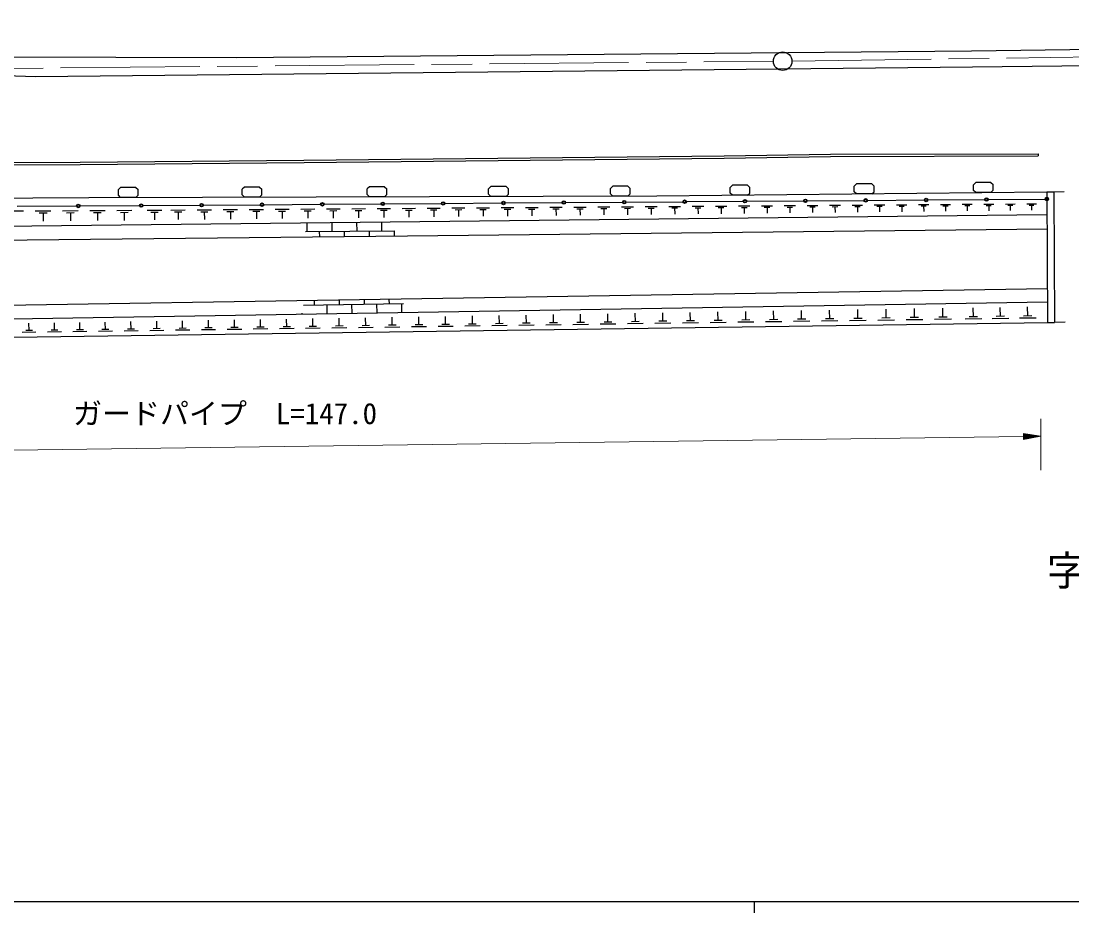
# Model space of a CAD drawing. Units: millimetres, scale not verified. Extents: x 40000 to 680000, y 20000 to 380000.
# Drawn here: x 304778 to 395424, y 204000 to 280894 of the extents above; entities that cross this region are included whole.
import ezdxf
from ezdxf.enums import TextEntityAlignment as Align

# ---------------------------------------------------------------- set-up
doc = ezdxf.new("R2010")
doc.units = ezdxf.units.MM
doc.header["$LTSCALE"] = 1000
doc.linetypes.add('CHAIN', pattern=[18.5, 12, -1.5, 3.5, -1.5])
for name, color, linetype, lineweight in [('M-BGD', 7, 'Continuous', 25), ('M-BMK', 2, 'CHAIN', 13), ('M-BMK-SRVR', 3, 'Continuous', 25), ('M-STR-HTXT', 7, 'Continuous', 13), ('M-STR-STRD', 7, 'Continuous', 25), ('M-TTL-BAND', 7, 'Continuous', 25)]:
    doc.layers.add(name, color=color, linetype=linetype, lineweight=lineweight)
doc.layers.add('M-BGD-TXT', color=7, linetype='Continuous')
doc.styles.add('ＭＳ ゴシック', font='')
doc.styles.get('ＭＳ ゴシック').set_extended_font_data('MS Gothic')

msp = doc.modelspace()

# ---------------------------------------------------------------- linework, layer by layer
at = {"layer": 'M-BGD'}
for p, q in [((313372, 266542), (313172, 266356)), ((314673, 266542), (313372, 266542)), ((314673, 266542), (314873, 266356)), ((324057, 266570), (323857, 266385)), ((325359, 266570), (324057, 266570)), ((325359, 266570), (325559, 266385)), ((334822, 266599), (334622, 266414)), ((336123, 266599), (334822, 266599)), ((336123, 266599), (336323, 266414)), ((345312, 266628), (345112, 266442)), ((346613, 266628), (345312, 266628)), ((346613, 266628), (346813, 266442)), ((355815, 266656), (355615, 266470)), ((357117, 266656), (355815, 266656)), ((357117, 266656), (357317, 266470)), ((366136, 266736), (365936, 266551)), ((365936, 266068), (365936, 266551)), ((367438, 266736), (366136, 266736)), ((367438, 266736), (367638, 266551)), ((367638, 266068), (367638, 266551)), ((376846, 266852), (376646, 266666)), ((376646, 266183), (376646, 266666)), ((378148, 266852), (376846, 266852)), ((378148, 266852), (378348, 266666)), ((378348, 266183), (378348, 266666)), ((387119, 266963), (386921, 266775)), ((386926, 266292), (386921, 266775)), ((388421, 266977), (387119, 266963)), ((388421, 266977), (388623, 266794)), ((388628, 266311), (388623, 266794)), ((313172, 265873), (313172, 266356)), ((313372, 265687), (313172, 265873)), ((314673, 265687), (313372, 265687)), ((314673, 265687), (314873, 265873)), ((314873, 265873), (314873, 266356)), ((323857, 265902), (323857, 266385)), ((324057, 265716), (323857, 265902)), ((325359, 265716), (324057, 265716)), ((325359, 265716), (325559, 265902)), ((325559, 265902), (325559, 266385)), ((334622, 265931), (334622, 266414)), ((334822, 265745), (334622, 265931)), ((336123, 265745), (334822, 265745)), ((336123, 265745), (336323, 265931)), ((336323, 265931), (336323, 266414)), ((345112, 265959), (345112, 266442)), ((345312, 265773), (345112, 265959)), ((346613, 265773), (345312, 265773)), ((346613, 265773), (346813, 265959)), ((346813, 265959), (346813, 266442)), ((355615, 265987), (355615, 266470)), ((355815, 265801), (355615, 265987)), ((357117, 265801), (355815, 265801)), ((357117, 265801), (357317, 265987)), ((357317, 265987), (357317, 266470)), ((366136, 265882), (365936, 266068)), ((367438, 265882), (366136, 265882)), ((367438, 265882), (367638, 266068)), ((376846, 265998), (376646, 266183)), ((378148, 265998), (376846, 265998)), ((378148, 265998), (378348, 266183)), ((387128, 266109), (386926, 266292)), ((388430, 266123), (387128, 266109)), ((388430, 266123), (388628, 266311)), ((393252, 266175), (393857, 266178)), ((393252, 266175), (393318, 254898)), ((393857, 266178), (394762, 266198)), ((393857, 266178), (393923, 254902)), ((304434, 264923), (309566, 264952)), ((309866, 264954), (314997, 264983)), ((315297, 264985), (320204, 265020)), ((320504, 265022), (325412, 265058)), ((325712, 265060), (330619, 265095)), ((328910, 264683), (330109, 264691)), ((330919, 265097), (335826, 265132)), ((331115, 264699), (332300, 264707)), ((333307, 264714), (334479, 264723)), ((335486, 264730), (336645, 264738)), ((336126, 265135), (341033, 265170)), ((337652, 264746), (338798, 264754)), ((339805, 264761), (340939, 264769)), ((341333, 265172), (346241, 265207)), ((341945, 264776), (343066, 264785)), ((344073, 264792), (345182, 264800)), ((346188, 264807), (347284, 264815)), ((346541, 265210), (351448, 265245)), ((348290, 264822), (349374, 264830)), ((350380, 264837), (351452, 264845)), ((350649, 264696), (351185, 264700)), ((350917, 264698), (350921, 264127)), ((351748, 265247), (356655, 265282)), ((352458, 264852), (353518, 264860)), ((352724, 264713), (353254, 264717)), ((352989, 264715), (352993, 264150)), ((354524, 264867), (355571, 264875)), ((354786, 264729), (355310, 264733)), ((355048, 264731), (355052, 264173)), ((356577, 264882), (357612, 264889)), ((356837, 264746), (357354, 264749)), ((356955, 265285), (361863, 265320)), ((357095, 264748), (357099, 264196)), ((358618, 264896), (359641, 264904)), ((358875, 264762), (359386, 264766)), ((359130, 264764), (359134, 264218)), ((360647, 264911), (361658, 264918)), ((360900, 264778), (361406, 264782)), ((361153, 264780), (361157, 264241)), ((362162, 265322), (367070, 265357)), ((362664, 264926), (363663, 264933)), ((362914, 264794), (363414, 264798)), ((363164, 264796), (363168, 264263)), ((364669, 264940), (365656, 264947)), ((364916, 264810), (365410, 264814)), ((365163, 264812), (365167, 264285)), ((366662, 264954), (367637, 264961)), ((366907, 264826), (367394, 264830)), ((367150, 264828), (367154, 264308)), ((367370, 265359), (372277, 265395)), ((368643, 264969), (369607, 264976)), ((368885, 264842), (369367, 264845)), ((369126, 264844), (369130, 264330)), ((370613, 264983), (371565, 264990)), ((370852, 264858), (371328, 264861)), ((371090, 264859), (371093, 264351)), ((372571, 264997), (373511, 265004)), ((372577, 265397), (377484, 265432)), ((372807, 264873), (373277, 264877)), ((373042, 264875), (373045, 264373)), ((374517, 265011), (375446, 265018)), ((374750, 264889), (375215, 264892)), ((374982, 264890), (374986, 264395)), ((376452, 265025), (377369, 265031)), ((376682, 264904), (377141, 264907)), ((376911, 264906), (376915, 264416)), ((377784, 265434), (382692, 265470)), ((378375, 265039), (379281, 265045)), ((378603, 264919), (379056, 264923)), ((378829, 264921), (378833, 264438)), ((380287, 265052), (381182, 265059)), ((380512, 264935), (380959, 264938)), ((380735, 264936), (380739, 264459)), ((382188, 265066), (383072, 265072)), ((382410, 264950), (382851, 264953)), ((382630, 264951), (382634, 264480)), ((382992, 265472), (387899, 265507)), ((384077, 265080), (384950, 265086)), ((384296, 264965), (384732, 264968)), ((384514, 264967), (384518, 264501)), ((385955, 265093), (386817, 265099)), ((386172, 264980), (386602, 264983)), ((386387, 264981), (386390, 264522)), ((387822, 265107), (388673, 265113)), ((388036, 264995), (388461, 264998)), ((388199, 265509), (393106, 265545)), ((388248, 264996), (388252, 264543)), ((389678, 265120), (390518, 265126)), ((389889, 265010), (390309, 265013)), ((390099, 265011), (390102, 264563)), ((391523, 265133), (392352, 265139)), ((391731, 265024), (392146, 265027)), ((391939, 265026), (391942, 264584)), ((303620, 264519), (304993, 264526)), ((306003, 264532), (307357, 264540)), ((306343, 264354), (307019, 264357)), ((306681, 264355), (306685, 263634)), ((308366, 264545), (309700, 264553)), ((308701, 264369), (309368, 264373)), ((309034, 264371), (309038, 263660)), ((310710, 264559), (312025, 264566)), ((311040, 264385), (311697, 264389)), ((311368, 264387), (311372, 263686)), ((313034, 264572), (314330, 264579)), ((313359, 264401), (314007, 264404)), ((313683, 264403), (313687, 263712)), ((315669, 264587), (316920, 264596)), ((315983, 264423), (316608, 264427)), ((316295, 264425), (316300, 263758)), ((317697, 264602), (318949, 264611)), ((318011, 264437), (318637, 264442)), ((318324, 264440), (318329, 263772)), ((319959, 264618), (321210, 264627)), ((320273, 264454), (320898, 264458)), ((320585, 264456), (320590, 263789)), ((322217, 264634), (323454, 264643)), ((322527, 264472), (323146, 264476)), ((322837, 264474), (322841, 263814)), ((324461, 264651), (325686, 264659)), ((324768, 264490), (325381, 264494)), ((325074, 264492), (325079, 263839)), ((326692, 264667), (327904, 264675)), ((326996, 264507), (327602, 264512)), ((327299, 264510), (327304, 263863)), ((329211, 264525), (329810, 264529)), ((329511, 264527), (329515, 263888)), ((331413, 264543), (332005, 264547)), ((331709, 264545), (331713, 263913)), ((333601, 264560), (334187, 264564)), ((333894, 264562), (333899, 263937)), ((335777, 264577), (336356, 264582)), ((336067, 264580), (336071, 263961)), ((337939, 264595), (338513, 264599)), ((338226, 264597), (338230, 263985)), ((340089, 264612), (340656, 264616)), ((340373, 264614), (340377, 264009)), ((342226, 264629), (342787, 264633)), ((342507, 264631), (342511, 264033)), ((344351, 264646), (344905, 264650)), ((344628, 264648), (344632, 264057)), ((346463, 264663), (347011, 264667)), ((346737, 264665), (346741, 264080)), ((348562, 264680), (349104, 264683)), ((348833, 264682), (348838, 264103)), ((329422, 263487), (329430, 262737)), ((331572, 263511), (331580, 262761)), ((333722, 263535), (333730, 262785)), ((335872, 263559), (335880, 262809)), ((329317, 262736), (336974, 262821)), ((330505, 262749), (330510, 262292)), ((332655, 262773), (332660, 262314)), ((334805, 262797), (334810, 262337)), ((336955, 262821), (336960, 262360)), ((330097, 256395), (330091, 256787)), ((332247, 256431), (332240, 256821)), ((334396, 256466), (334390, 256855)), ((336546, 256502), (336540, 256890)), ((329035, 255628), (329033, 255700)), ((337766, 256522), (329153, 256380)), ((331184, 255663), (331172, 256413)), ((333334, 255699), (333322, 256449)), ((335484, 255734), (335471, 256484)), ((337633, 255770), (337621, 256520)), ((353047, 254906), (353037, 255624)), ((355401, 254941), (355391, 255663)), ((357763, 254975), (357752, 255702)), ((360133, 255010), (360122, 255741)), ((362511, 255045), (362500, 255780)), ((364897, 255080), (364887, 255820)), ((367292, 255115), (367282, 255859)), ((369696, 255150), (369685, 255899)), ((372107, 255186), (372097, 255939)), ((374528, 255221), (374517, 255979)), ((376956, 255257), (376945, 256019)), ((379393, 255292), (379383, 256059)), ((381839, 255328), (381828, 256099)), ((384293, 255364), (384282, 256140)), ((386923, 255401), (386912, 256177)), ((389251, 255434), (389240, 256210)), ((391612, 255468), (391600, 256244)), ((305475, 254210), (305466, 254839)), ((307662, 254242), (307653, 254875)), ((309857, 254274), (309848, 254911)), ((312059, 254306), (312050, 254947)), ((314269, 254338), (314260, 254984)), ((316487, 254371), (316478, 255020)), ((318713, 254403), (318704, 255057)), ((320946, 254436), (320937, 255094)), ((323188, 254469), (323178, 255131)), ((325437, 254502), (325427, 255168)), ((327694, 254535), (327684, 255205)), ((329958, 254568), (329949, 255243)), ((332231, 254601), (332222, 255280)), ((334512, 254635), (334502, 255318)), ((336801, 254668), (336791, 255356)), ((339097, 254702), (339088, 255394)), ((341728, 254740), (341076, 254731)), ((341402, 254736), (341392, 255432)), ((344043, 254774), (343387, 254765)), ((343715, 254770), (343705, 255470)), ((346366, 254808), (345706, 254799)), ((346036, 254804), (346026, 255508)), ((348697, 254843), (348033, 254833)), ((348365, 254838), (348355, 255547)), ((351036, 254877), (350368, 254867)), ((350702, 254872), (350692, 255585)), ((353723, 254737), (352377, 254717)), ((353384, 254911), (352711, 254902)), ((356080, 254770), (354727, 254751)), ((355739, 254946), (355062, 254936)), ((358446, 254804), (357084, 254784)), ((358103, 254980), (357422, 254971)), ((360820, 254837), (359450, 254818)), ((360475, 255015), (359790, 255005)), ((363203, 254871), (361824, 254851)), ((362855, 255050), (362166, 255040)), ((365593, 254905), (364207, 254885)), ((365244, 255085), (364551, 255075)), ((367993, 254939), (366597, 254919)), ((367641, 255120), (366944, 255110)), ((370400, 254973), (368997, 254953)), ((370047, 255155), (369345, 255145)), ((372816, 255007), (371404, 254987)), ((372460, 255191), (371754, 255181)), ((375240, 255042), (373820, 255022)), ((374883, 255226), (374173, 255216)), ((377673, 255076), (376245, 255056)), ((377313, 255262), (376599, 255252)), ((380115, 255111), (378677, 255091)), ((379753, 255297), (379034, 255287)), ((382565, 255146), (381119, 255125)), ((382200, 255333), (381478, 255323)), ((385023, 255181), (383569, 255160)), ((384657, 255369), (383930, 255359)), ((387653, 255218), (386198, 255197)), ((387286, 255407), (386559, 255396)), ((389981, 255251), (388527, 255230)), ((389614, 255440), (388887, 255429)), ((392341, 255284), (390887, 255264)), ((391975, 255473), (391248, 255463)), ((393318, 254898), (393923, 254902)), ((394828, 254922), (393923, 254902)), ((306067, 254061), (304887, 254044)), ((305770, 254214), (305180, 254205)), ((308258, 254092), (307070, 254075)), ((307959, 254246), (307365, 254237)), ((310456, 254123), (309261, 254106)), ((310155, 254278), (309558, 254269)), ((312663, 254154), (311460, 254137)), ((312360, 254310), (311758, 254302)), ((314877, 254186), (313666, 254168)), ((314572, 254343), (313967, 254334)), ((317099, 254217), (315880, 254200)), ((316792, 254375), (316183, 254367)), ((319328, 254249), (318102, 254231)), ((319019, 254408), (318406, 254399)), ((321565, 254280), (320332, 254263)), ((321255, 254441), (320638, 254432)), ((323811, 254312), (322569, 254295)), ((323498, 254473), (322877, 254465)), ((326064, 254344), (324814, 254327)), ((325749, 254506), (325124, 254498)), ((328325, 254376), (327067, 254358)), ((328008, 254539), (327379, 254531)), ((330593, 254408), (329328, 254391)), ((330275, 254573), (329642, 254564)), ((332870, 254441), (331597, 254423)), ((332549, 254606), (331913, 254597)), ((335155, 254473), (333874, 254455)), ((334832, 254639), (334192, 254630)), ((337448, 254506), (336159, 254487)), ((337123, 254673), (336478, 254664)), ((339748, 254538), (338451, 254520)), ((339422, 254707), (338773, 254697)), ((342057, 254571), (340752, 254553)), ((344374, 254604), (343061, 254585)), ((346699, 254637), (345378, 254618)), ((349032, 254670), (347703, 254651)), ((351373, 254703), (350036, 254684))]:
    msp.add_line(p, q, dxfattribs=at)
for points in [[(228130, 259622), (230467, 262124), (238270, 265482), (257399, 265351), (310636, 265680), (359627, 265812), (393252, 266175)], [(393264, 264199), (274774, 262878), (244368, 262036), (237714, 261306), (228130, 259622)], [(228670, 258326), (239567, 260155), (243919, 260744), (267025, 261615), (338113, 262373), (393271, 262991)], [(393301, 257797), (242192, 255382), (235328, 253781), (232134, 250012)], [(232575, 248955), (236296, 252813), (242698, 254203), (393308, 256689)], [(232575, 248955), (243329, 252771), (393318, 254898)]]:
    msp.add_lwpolyline(points, dxfattribs=at)
for centre, radius in [((382842, 265471), 150), ((388049, 265508), 150), ((388049, 265508), 120), ((388049, 265508), 100), ((388049, 265508), 100), ((388049, 265508), 100), ((388049, 265508), 100), ((393256, 265546), 150), ((393256, 265546), 120), ((393256, 265546), 100), ((393256, 265546), 100), ((393256, 265546), 100), ((393256, 265546), 100), ((309716, 264953), 150), ((309716, 264953), 120), ((309716, 264953), 100), ((309716, 264953), 100), ((309716, 264953), 100), ((309716, 264953), 100), ((315147, 264984), 150), ((315147, 264984), 120), ((315147, 264984), 100), ((315147, 264984), 100), ((315147, 264984), 100), ((315147, 264984), 100), ((320354, 265021), 150), ((320354, 265021), 120), ((320354, 265021), 100), ((320354, 265021), 100), ((320354, 265021), 100), ((320354, 265021), 100), ((325562, 265059), 150), ((325562, 265059), 120), ((325562, 265059), 100), ((325562, 265059), 100), ((325562, 265059), 100), ((325562, 265059), 100), ((330769, 265096), 150), ((330769, 265096), 120), ((330769, 265096), 100), ((330769, 265096), 100), ((330769, 265096), 100), ((330769, 265096), 100), ((335976, 265134), 150), ((335976, 265134), 120), ((335976, 265134), 100), ((335976, 265134), 100), ((335976, 265134), 100), ((335976, 265134), 100), ((341183, 265171), 150), ((341183, 265171), 120), ((341183, 265171), 100), ((341183, 265171), 100), ((341183, 265171), 100), ((341183, 265171), 100), ((346391, 265209), 150), ((346391, 265209), 120), ((346391, 265209), 100), ((346391, 265209), 100), ((346391, 265209), 100), ((346391, 265209), 100), ((351598, 265246), 150), ((351598, 265246), 120), ((351598, 265246), 100), ((351598, 265246), 100), ((351598, 265246), 100), ((351598, 265246), 100), ((356805, 265283), 150), ((356805, 265283), 120), ((356805, 265283), 100), ((356805, 265283), 100), ((356805, 265283), 100), ((356805, 265283), 100), ((362012, 265321), 150), ((362012, 265321), 120), ((362012, 265321), 100), ((362012, 265321), 100), ((362012, 265321), 100), ((362012, 265321), 100), ((367220, 265358), 150), ((367220, 265358), 120), ((367220, 265358), 100), ((367220, 265358), 100), ((367220, 265358), 100), ((367220, 265358), 100), ((372427, 265396), 150), ((372427, 265396), 120), ((372427, 265396), 100), ((372427, 265396), 100), ((372427, 265396), 100), ((372427, 265396), 100), ((377634, 265433), 150), ((377634, 265433), 120), ((377634, 265433), 100), ((377634, 265433), 100), ((377634, 265433), 100), ((377634, 265433), 100), ((382842, 265471), 120), ((382842, 265471), 100), ((382842, 265471), 100), ((382842, 265471), 100), ((382842, 265471), 100)]:
    msp.add_circle(centre, radius, dxfattribs=at)
at = {"layer": 'M-BMK'}
msp.add_line((271189, 276512), (369672, 277423), dxfattribs=at)
msp.add_lwpolyline([(371271, 277441), (406915, 277926), (469861, 278633)], dxfattribs=at)
at = {"layer": 'M-BMK-SRVR'}
msp.add_circle((370472, 277430), 800, dxfattribs=at)
at = {"layer": 'M-STR-HTXT'}
for p, q in [((392747, 246597), (392744, 242181)), ((392746, 245103), (391243, 245332)), ((391243, 245332), (391249, 244832)), ((391543, 245286), (391243, 245282)), ((391244, 245232), (391844, 245240)), ((392144, 245194), (391245, 245182)), ((391245, 245132), (392445, 245148)), ((392746, 245103), (391246, 245082)), ((391247, 245032), (392447, 245048)), ((392147, 244994), (391247, 244982)), ((391248, 244932), (391848, 244940)), ((392746, 245103), (391249, 244832)), ((391549, 244886), (391249, 244882))]:
    msp.add_line(p, q, dxfattribs=at)
msp.add_lwpolyline([(256463, 240649), (261538, 243322), (391246, 245082)], dxfattribs=at)
at = {"layer": 'M-STR-STRD'}
for p, q in [((329184, 268894), (365418, 269277)), ((365418, 269277), (374597, 269413)), ((374597, 269413), (392501, 269459)), ((374599, 269213), (392502, 269259)), ((392501, 269459), (392502, 269259)), ((295100, 268645), (309889, 268728)), ((295101, 268445), (309890, 268528)), ((309889, 268728), (329184, 268894)), ((309890, 268528), (329186, 268694)), ((329186, 268694), (365421, 269077)), ((365421, 269077), (374599, 269213))]:
    msp.add_line(p, q, dxfattribs=at)
for points in [[(554769, 280894), (448315, 279122), (386749, 278282), (323388, 277726), (281632, 277822)], [(269892, 277326), (306024, 276120), (386833, 276949), (448506, 277641), (496241, 278414), (554824, 279073)]]:
    msp.add_lwpolyline(points, dxfattribs=at)
at = {"layer": 'M-TTL-BAND'}
for p, q in [((40000, 205000), (579000, 205000)), ((368000, 205000), (368000, 204000))]:
    msp.add_line(p, q, dxfattribs=at)

# ---------------------------------------------------------------- texts
at = {"layer": 'M-BGD-TXT', "insert": (399553, 231934), "char_height": 2566, "attachment_point": 8, "style": 'ＭＳ ゴシック'}
msp.add_mtext('\\T1.2;字金岩', dxfattribs=at)
at = {"layer": 'M-STR-HTXT', "style": 'ＭＳ ゴシック'}
msp.add_text('ガードパイプ  L=147.0', height=1833, dxfattribs=at).set_placement((322374, 245589), align=Align.BOTTOM_CENTER)

doc.saveas('drawing.dxf')
